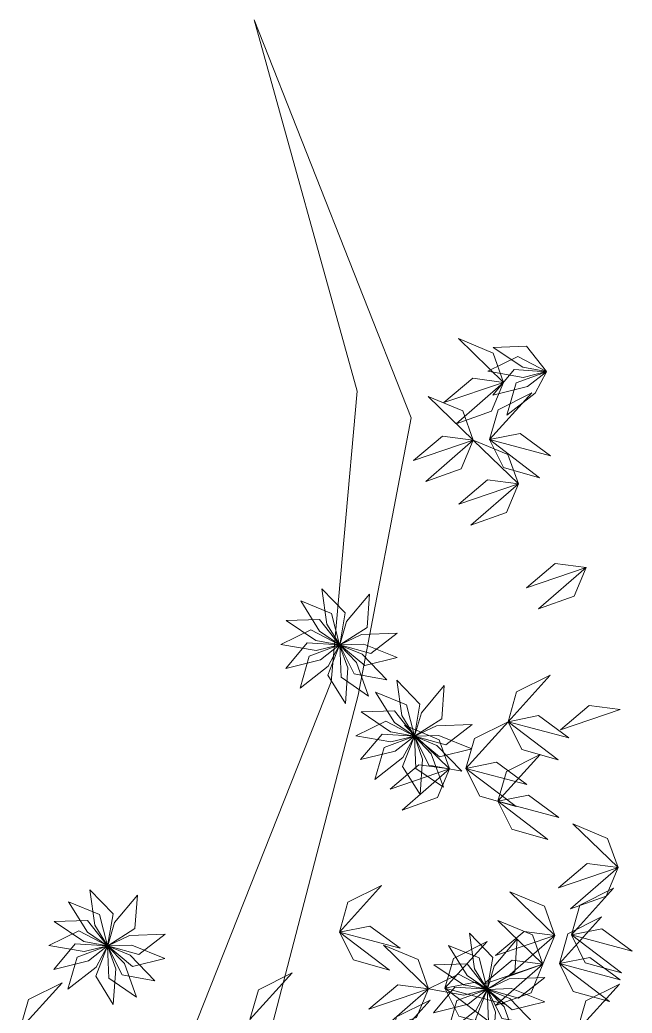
# Model space of a CAD drawing. Header units: inches. Extents: x -173 to 14008, y -3334 to 10368.
# Drawn here: x 6553.8 to 6612.2, y 8163.6 to 8258.4 of the extents above; entities that cross this region are included whole.
import ezdxf

# ---------------------------------------------------------------- set-up
doc = ezdxf.new("R2010")
doc.units = ezdxf.units.IN
doc.header["$MEASUREMENT"] = 0
doc.layers.add('ARREDAMENTO', color=8, linetype='Continuous', lineweight=18)

msp = doc.modelspace()

# ---------------------------------------------------------------- linework, layer by layer
at = {"layer": 'ARREDAMENTO', "linetype": 'Continuous', "lineweight": 0}
msp.add_lwpolyline([(6577.19, 8159.775), (6586.086, 8193.982), (6591.142, 8220.437), (6576.167, 8258.422), (6585.974, 8222.997), (6583.502, 8195.262), (6570.73, 8162.974)], dxfattribs=at)
at = {"layer": 'ARREDAMENTO', "lineweight": 0}
for points in [[(6599.944, 8223.828), (6598.949, 8226.62), (6595.637, 8228.001), (6599.944, 8223.828)], [(6598.956, 8227.171), (6601.781, 8225.265), (6604.052, 8224.856), (6602.136, 8227.274), (6598.956, 8227.171)], [(6598.453, 8224.895), (6601.809, 8224.303), (6604.049, 8224.853), (6601.316, 8226.283), (6598.453, 8224.895)], [(6598.919, 8222.611), (6602.226, 8223.436), (6604.048, 8224.85), (6600.97, 8225.044), (6598.919, 8222.611)], [(6600.273, 8220.715), (6602.959, 8222.813), (6604.049, 8224.846), (6601.158, 8223.771), (6600.273, 8220.715)], [(6599.944, 8223.828), (6597.006, 8224.217), (6594.264, 8221.902), (6599.944, 8223.828)], [(6599.944, 8223.828), (6598.803, 8221.091), (6595.423, 8219.886), (6599.944, 8223.828)], [(6598.62, 8218.366), (6599.427, 8221.219), (6602.639, 8222.818), (6598.62, 8218.366)], [(6597.053, 8218.314), (6596.058, 8221.106), (6592.746, 8222.488), (6597.053, 8218.314)], [(6598.62, 8218.366), (6601.527, 8218.951), (6604.417, 8216.824), (6598.62, 8218.366)], [(6597.053, 8218.314), (6594.115, 8218.703), (6591.373, 8216.388), (6597.053, 8218.314)], [(6597.053, 8218.314), (6595.912, 8215.578), (6592.532, 8214.372), (6597.053, 8218.314)], [(6601.361, 8214.14), (6600.365, 8216.932), (6597.053, 8218.314), (6601.361, 8214.14)], [(6598.62, 8218.366), (6599.941, 8215.712), (6603.394, 8214.735), (6598.62, 8218.366)], [(6601.361, 8214.14), (6598.422, 8214.529), (6595.68, 8212.214), (6601.361, 8214.14)], [(6601.361, 8214.14), (6600.22, 8211.404), (6596.84, 8210.198), (6601.361, 8214.14)], [(6607.818, 8206.154), (6604.879, 8206.544), (6602.138, 8204.229), (6607.818, 8206.154)], [(6607.818, 8206.154), (6606.677, 8203.418), (6603.297, 8202.213), (6607.818, 8206.154)], [(6582.63, 8204.12), (6583.105, 8200.745), (6584.321, 8198.784), (6584.835, 8201.826), (6582.63, 8204.12)], [(6580.603, 8202.971), (6582.409, 8200.081), (6584.317, 8198.784), (6583.55, 8201.772), (6580.603, 8202.971)], [(6587.161, 8203.607), (6584.97, 8200.995), (6584.327, 8198.78), (6586.931, 8200.433), (6587.161, 8203.607)], [(6579.217, 8201.097), (6582.043, 8199.191), (6584.313, 8198.783), (6582.398, 8201.2), (6579.217, 8201.097)], [(6578.714, 8198.821), (6582.071, 8198.229), (6584.311, 8198.78), (6581.578, 8200.209), (6578.714, 8198.821)], [(6589.811, 8199.896), (6586.404, 8199.777), (6584.328, 8198.773), (6587.298, 8197.943), (6589.811, 8199.896)], [(6579.18, 8196.538), (6582.487, 8197.362), (6584.31, 8198.776), (6581.232, 8198.97), (6579.18, 8196.538)], [(6580.535, 8194.641), (6583.221, 8196.74), (6584.311, 8198.772), (6581.42, 8197.697), (6580.535, 8194.641)], [(6584.86, 8193.197), (6585.097, 8196.597), (6584.316, 8198.767), (6583.18, 8195.899), (6584.86, 8193.197)], [(6587.082, 8193.899), (6585.916, 8197.102), (6584.319, 8198.767), (6584.448, 8195.685), (6587.082, 8193.899)], [(6588.827, 8195.444), (6586.459, 8197.896), (6584.323, 8198.767), (6585.694, 8196.005), (6588.827, 8195.444)], [(6589.792, 8197.566), (6586.631, 8198.842), (6584.326, 8198.77), (6586.702, 8196.804), (6589.792, 8197.566)], [(6589.768, 8195.408), (6590.242, 8192.033), (6591.458, 8190.073), (6591.972, 8193.114), (6589.768, 8195.408)], [(6600.385, 8191.445), (6601.192, 8194.298), (6604.404, 8195.897), (6600.385, 8191.445)], [(6587.74, 8194.259), (6589.546, 8191.369), (6591.454, 8190.073), (6590.687, 8193.06), (6587.74, 8194.259)], [(6594.298, 8194.895), (6592.107, 8192.284), (6591.464, 8190.069), (6594.068, 8191.721), (6594.298, 8194.895)], [(6586.355, 8192.385), (6589.18, 8190.479), (6591.451, 8190.071), (6589.535, 8192.488), (6586.355, 8192.385)], [(6611.059, 8192.603), (6608.12, 8192.993), (6605.379, 8190.677), (6611.059, 8192.603)], [(6585.851, 8190.109), (6589.208, 8189.518), (6591.448, 8190.068), (6588.715, 8191.497), (6585.851, 8190.109)], [(6596.366, 8186.993), (6597.173, 8189.846), (6600.385, 8191.445), (6596.366, 8186.993)], [(6600.385, 8191.445), (6603.291, 8192.03), (6606.181, 8189.903), (6600.385, 8191.445)], [(6600.385, 8191.445), (6601.706, 8188.792), (6605.159, 8187.815), (6600.385, 8191.445)], [(6594.799, 8186.941), (6593.804, 8189.733), (6590.492, 8191.115), (6594.799, 8186.941)], [(6596.948, 8191.184), (6593.542, 8191.065), (6591.465, 8190.061), (6594.436, 8189.232), (6596.948, 8191.184)], [(6586.317, 8187.826), (6589.625, 8188.651), (6591.447, 8190.064), (6588.369, 8190.258), (6586.317, 8187.826)], [(6587.672, 8185.929), (6590.358, 8188.028), (6591.448, 8190.061), (6588.557, 8188.986), (6587.672, 8185.929)], [(6591.997, 8184.485), (6592.234, 8187.885), (6591.453, 8190.055), (6590.317, 8187.188), (6591.997, 8184.485)], [(6594.219, 8185.187), (6593.053, 8188.39), (6591.457, 8190.055), (6591.586, 8186.973), (6594.219, 8185.187)], [(6595.964, 8186.733), (6593.596, 8189.184), (6591.46, 8190.056), (6592.831, 8187.293), (6595.964, 8186.733)], [(6596.929, 8188.854), (6593.769, 8190.131), (6591.463, 8190.058), (6593.84, 8188.092), (6596.929, 8188.854)], [(6596.366, 8186.993), (6599.272, 8187.578), (6602.162, 8185.451), (6596.366, 8186.993)], [(6599.414, 8183.851), (6600.22, 8186.704), (6603.433, 8188.303), (6599.414, 8183.851)], [(6594.799, 8186.941), (6591.86, 8187.331), (6589.119, 8185.015), (6594.799, 8186.941)], [(6594.799, 8186.941), (6593.658, 8184.205), (6590.278, 8182.999), (6594.799, 8186.941)], [(6596.366, 8186.993), (6597.687, 8184.339), (6601.14, 8183.362), (6596.366, 8186.993)], [(6599.414, 8183.851), (6602.32, 8184.436), (6605.21, 8182.308), (6599.414, 8183.851)], [(6599.414, 8183.851), (6600.735, 8181.197), (6604.188, 8180.22), (6599.414, 8183.851)], [(6610.87, 8177.52), (6609.875, 8180.312), (6606.563, 8181.694), (6610.87, 8177.52)], [(6610.87, 8177.52), (6607.931, 8177.91), (6605.19, 8175.594), (6610.87, 8177.52)], [(6610.87, 8177.52), (6609.729, 8174.784), (6606.349, 8173.579), (6610.87, 8177.52)], [(6560.494, 8175.397), (6560.969, 8172.021), (6562.184, 8170.061), (6562.699, 8173.102), (6560.494, 8175.397)], [(6584.301, 8171.363), (6585.107, 8174.216), (6588.32, 8175.815), (6584.301, 8171.363)], [(6604.85, 8171.049), (6603.855, 8173.842), (6600.543, 8175.223), (6604.85, 8171.049)], [(6606.417, 8171.102), (6607.224, 8173.954), (6610.436, 8175.554), (6606.417, 8171.102)], [(6565.025, 8174.883), (6562.834, 8172.272), (6562.19, 8170.057), (6564.795, 8171.709), (6565.025, 8174.883)], [(6558.466, 8174.248), (6560.273, 8171.357), (6562.181, 8170.061), (6561.414, 8173.048), (6558.466, 8174.248)], [(6557.081, 8172.373), (6559.907, 8170.468), (6562.177, 8170.059), (6560.262, 8172.477), (6557.081, 8172.373)], [(6603.709, 8168.313), (6602.714, 8171.105), (6599.402, 8172.487), (6603.709, 8168.313)], [(6605.276, 8168.365), (6606.083, 8171.218), (6609.295, 8172.818), (6605.276, 8168.365)], [(6556.578, 8170.098), (6559.935, 8169.506), (6562.175, 8170.056), (6559.442, 8171.485), (6556.578, 8170.098)], [(6584.301, 8171.363), (6587.207, 8171.948), (6590.097, 8169.821), (6584.301, 8171.363)], [(6604.85, 8171.049), (6601.911, 8171.439), (6599.17, 8169.123), (6604.85, 8171.049)], [(6606.417, 8171.102), (6609.323, 8171.686), (6612.213, 8169.559), (6606.417, 8171.102)], [(6567.675, 8171.173), (6564.268, 8171.054), (6562.191, 8170.05), (6565.162, 8169.22), (6567.675, 8171.173)], [(6584.301, 8171.363), (6585.622, 8168.71), (6589.075, 8167.733), (6584.301, 8171.363)], [(6594.362, 8166.009), (6595.169, 8168.862), (6598.381, 8170.461), (6594.362, 8166.009)], [(6596.711, 8171.256), (6597.186, 8167.88), (6598.401, 8165.92), (6598.916, 8168.961), (6596.711, 8171.256)], [(6601.242, 8170.742), (6599.051, 8168.131), (6598.407, 8165.916), (6601.012, 8167.569), (6601.242, 8170.742)], [(6604.85, 8171.049), (6603.709, 8168.313), (6600.329, 8167.108), (6604.85, 8171.049)], [(6606.417, 8171.102), (6607.738, 8168.448), (6611.191, 8167.471), (6606.417, 8171.102)], [(6557.044, 8167.814), (6560.351, 8168.639), (6562.174, 8170.053), (6559.096, 8170.247), (6557.044, 8167.814)], [(6558.399, 8165.918), (6561.084, 8168.016), (6562.174, 8170.049), (6559.283, 8168.974), (6558.399, 8165.918)], [(6562.723, 8164.473), (6562.961, 8167.873), (6562.18, 8170.044), (6561.044, 8167.176), (6562.723, 8164.473)], [(6564.946, 8165.175), (6563.78, 8168.378), (6562.183, 8170.043), (6562.312, 8166.961), (6564.946, 8165.175)], [(6566.69, 8166.721), (6564.323, 8169.173), (6562.187, 8170.044), (6563.558, 8167.281), (6566.69, 8166.721)], [(6567.656, 8168.842), (6564.495, 8170.119), (6562.19, 8170.046), (6564.566, 8168.08), (6567.656, 8168.842)], [(6592.795, 8165.957), (6591.8, 8168.749), (6588.488, 8170.131), (6592.795, 8165.957)], [(6594.683, 8170.107), (6596.49, 8167.216), (6598.397, 8165.92), (6597.631, 8168.908), (6594.683, 8170.107)], [(6603.709, 8168.313), (6600.77, 8168.703), (6598.029, 8166.387), (6603.709, 8168.313)], [(6605.276, 8168.365), (6608.182, 8168.95), (6611.072, 8166.823), (6605.276, 8168.365)], [(6593.298, 8168.233), (6596.124, 8166.327), (6598.394, 8165.918), (6596.478, 8168.336), (6593.298, 8168.233)], [(6603.709, 8168.313), (6602.568, 8165.577), (6599.188, 8164.372), (6603.709, 8168.313)], [(6605.276, 8168.365), (6606.597, 8165.712), (6610.05, 8164.735), (6605.276, 8168.365)], [(6575.761, 8163.016), (6576.567, 8165.868), (6579.78, 8167.468), (6575.761, 8163.016)], [(6592.795, 8165.957), (6596.152, 8165.365), (6598.392, 8165.915), (6595.658, 8167.345), (6592.795, 8165.957)], [(6603.891, 8167.032), (6600.485, 8166.913), (6598.408, 8165.909), (6601.379, 8165.079), (6603.891, 8167.032)], [(6553.814, 8162.084), (6554.621, 8164.937), (6557.833, 8166.536), (6553.814, 8162.084)], [(6592.795, 8165.957), (6589.856, 8166.346), (6587.115, 8164.031), (6592.795, 8165.957)], [(6592.795, 8165.957), (6591.654, 8163.221), (6588.274, 8162.015), (6592.795, 8165.957)], [(6593.261, 8163.673), (6596.568, 8164.498), (6598.391, 8165.912), (6595.312, 8166.106), (6593.261, 8163.673)], [(6594.362, 8166.009), (6597.268, 8166.594), (6600.158, 8164.467), (6594.362, 8166.009)], [(6594.362, 8166.009), (6595.683, 8163.355), (6599.136, 8162.378), (6594.362, 8166.009)], [(6594.615, 8161.777), (6597.301, 8163.875), (6598.391, 8165.908), (6595.5, 8164.833), (6594.615, 8161.777)], [(6598.94, 8160.332), (6599.178, 8163.733), (6598.396, 8165.903), (6597.261, 8163.035), (6598.94, 8160.332)], [(6601.162, 8161.035), (6599.997, 8164.237), (6598.4, 8165.902), (6598.529, 8162.82), (6601.162, 8161.035)], [(6602.907, 8162.58), (6600.539, 8165.032), (6598.404, 8165.903), (6599.775, 8163.14), (6602.907, 8162.58)], [(6603.872, 8164.701), (6600.712, 8165.978), (6598.407, 8165.906), (6600.783, 8163.939), (6603.872, 8164.701)], [(6606.981, 8161.95), (6607.787, 8164.802), (6611, 8166.402), (6606.981, 8161.95)], [(6588.932, 8160.43), (6589.739, 8163.283), (6592.952, 8164.882), (6588.932, 8160.43)]]:
    msp.add_lwpolyline(points, dxfattribs=at)

doc.saveas('drawing.dxf')
